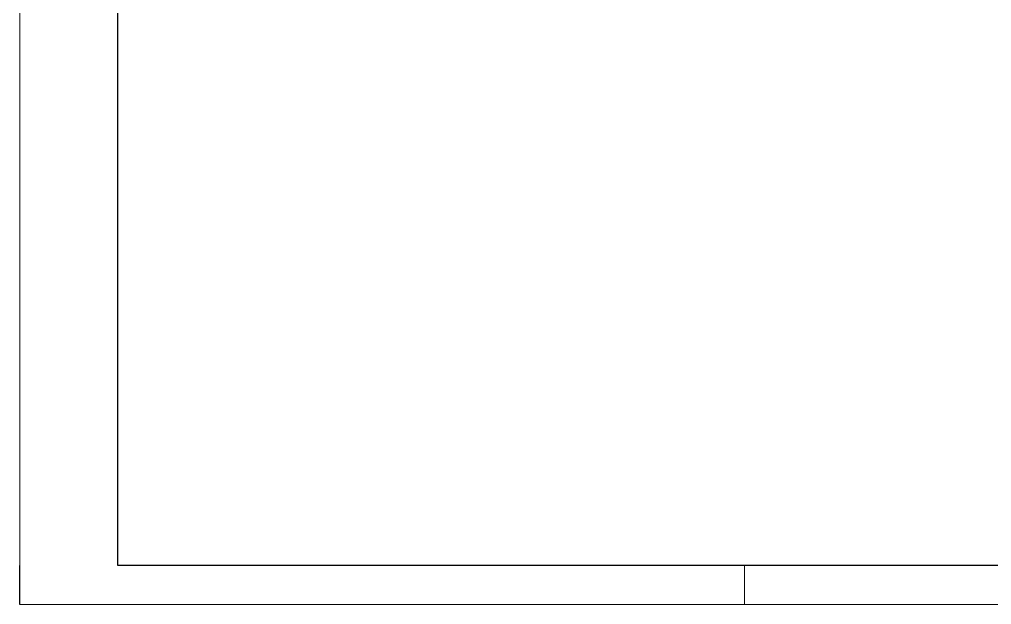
# Model space of a CAD drawing. Extents: x 1894 to 8661, y -614 to 3008.
# Drawn here: x 1894 to 3407, y -614 to 298 of the extents above; entities that cross this region are included whole.
import ezdxf

# ---------------------------------------------------------------- set-up
doc = ezdxf.new("R2010")
doc.units = 0
doc.layers.add('FOLHA', color=255, linetype='Continuous', lineweight=5)

msp = doc.modelspace()

# ---------------------------------------------------------------- linework, layer by layer
at = {"color": 30}
for p, q in [((2047.57, -552.63), (2047.57, 2946.69)), ((8600.49, -552.63), (2047.57, -552.63))]:
    msp.add_line(p, q, dxfattribs=at)
at = {"layer": 'FOLHA', "lineweight": 5}
msp.add_line((1895.16, -613.6), (1895.16, 3007.66), dxfattribs=at)
at = {"layer": 'FOLHA'}
for p, q in [((1894.46, -552.63), (1894.46, -613.6)), ((3022.3, -552.63), (3022.3, -613.59)), ((8661.45, -613.6), (1895.16, -613.6))]:
    msp.add_line(p, q, dxfattribs=at)

doc.saveas('drawing.dxf')
